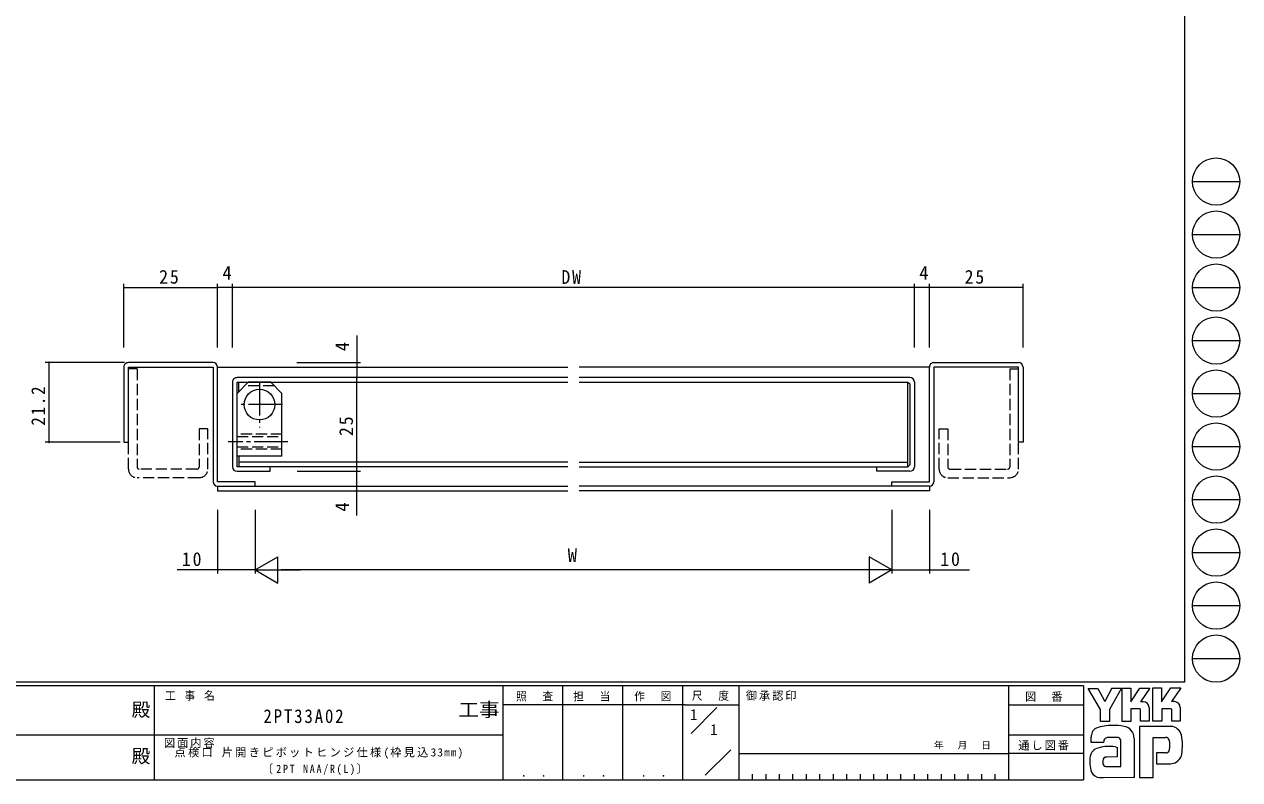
# Model space of a CAD drawing. Units: millimetres on the paper. Extents: x -297 to 270, y -210 to 193.
# Drawn here: x -54.7 to 269.7, y -210 to -8.5 of the extents above; entities that cross this region are included whole.
import ezdxf
from ezdxf.enums import TextEntityAlignment as Align

# ---------------------------------------------------------------- set-up
doc = ezdxf.new("R2010")
doc.units = ezdxf.units.MM
doc.linetypes.add('CHAIN2', pattern=[12, 9, -1, 1, -1])
doc.linetypes.add('DASHED3', pattern=[4, 3, -1])
for name, color, linetype, lineweight in [('0-1_USER1', 7, 'Continuous', 9), ('0-3_YKK_11', 7, 'Continuous', 9), ('0-4_YKK_12', 2, 'Continuous', 9), ('0-5_YSS_K', 4, 'DASHED3', 9), ('0-7_YKK_D', 6, 'Continuous', 9)]:
    doc.layers.add(name, color=color, linetype=linetype, lineweight=lineweight)
doc.layers.add('0-2_YKK_ZWAK', color=7, linetype='Continuous')
doc.styles.add('ＭＳ ゴシック', font='')
doc.styles.get('ＭＳ ゴシック').set_extended_font_data('MS Gothic')

msp = doc.modelspace()

# ---------------------------------------------------------------- linework, layer by layer
at = {"layer": '0-1_USER1'}
for p, q in [((255, 191), (255, -184)), ((257.126, -50.44), (269.726, -50.44)), ((257.126, -64.58), (269.726, -64.58)), ((257.126, -78.72), (269.726, -78.72)), ((257.126, -92.86), (269.726, -92.86)), ((257.126, -107), (269.726, -107)), ((257.126, -121.14), (269.726, -121.14)), ((257.126, -135.28), (269.726, -135.28)), ((257.126, -149.42), (269.726, -149.42)), ((257.126, -163.56), (269.726, -163.56)), ((257.126, -177.7), (269.726, -177.7)), ((255, -184), (-295, -184)), ((228, -185), (-295, -185)), ((-20, -185), (-20, -210)), ((73, -185), (73, -210)), ((89, -185), (89, -210)), ((105, -185), (105, -210)), ((121, -185), (121, -210)), ((136, -185), (136, -210)), ((208, -185), (208, -210)), ((228, -185), (228, -210)), ((229.312, -185.647), (231.822, -185.647)), ((232.594, -191.285), (229.312, -185.647)), ((235.597, -185.57), (233.772, -189.122)), ((238.328, -194.451), (238.328, -185.589)), ((246.553, -185.512), (248.889, -185.512)), ((246.553, -194.374), (246.553, -185.512)), ((251.341, -185.512), (254.044, -185.512)), ((253.774, -185.975), (251.544, -189.161)), ((254.044, -185.512), (253.774, -185.975)), ((121.703, -189.999), (73, -189.999)), ((121.703, -189.999), (136, -189.999)), ((123.264, -197.669), (130.188, -190.745)), ((208, -190), (228, -190)), ((242.981, -191.13), (240.703, -191.13)), ((243.985, -189.219), (243.243, -189.219)), ((245.53, -190.763), (245.53, -194.393)), ((248.986, -191.111), (248.986, -194.374)), ((251.264, -191.111), (248.986, -191.111)), ((251.573, -191.227), (251.264, -191.111)), ((252.286, -189.161), (251.544, -189.161)), ((251.573, -194.354), (251.573, -191.227)), ((253.832, -190.763), (253.832, -194.354)), ((248.986, -194.374), (246.553, -194.374)), ((251.573, -194.318), (251.609, -194.354)), ((253.832, -194.354), (251.573, -194.354)), ((251.303, -195.783), (243.02, -195.783)), ((243.02, -195.783), (243.02, -209.433)), ((-111, -197.999), (-19, -197.999)), ((-19, -197.999), (73, -197.999)), ((208, -197.999), (228, -197.999)), ((230.084, -200.05), (230.084, -198.672)), ((233.405, -200.05), (230.084, -200.05)), ((237.247, -198.718), (234.606, -198.768)), ((238.019, -206.479), (238.019, -199.529)), ((241.514, -198.988), (241.514, -209.414)), ((246.611, -198.756), (249.932, -198.756)), ((246.611, -209.433), (246.611, -198.756)), ((250.981, -199.826), (250.994, -201.708)), ((127.052, -208.818), (133.854, -202.015)), ((136, -203), (208, -203)), ((228, -202.999), (208, -202.999)), ((237.054, -203.95), (234.201, -203.953)), ((247.48, -202.849), (247.48, -205.803)), ((250.009, -202.849), (247.48, -202.849)), ((234.004, -206.479), (238.019, -206.479)), ((237.71, -206.479), (237.962, -206.479)), ((238.019, -206.478), (238.02, -206.479)), ((247.48, -205.803), (251.283, -205.803)), ((251.283, -205.803), (252.055, -205.63)), ((-295, -210), (228, -210)), ((139.6, -208.5), (139.6, -210)), ((143.2, -208.5), (143.2, -210)), ((146.8, -208.5), (146.8, -210)), ((150.4, -208.5), (150.4, -210)), ((154, -208.5), (154, -210)), ((157.6, -208.5), (157.6, -210)), ((161.2, -208.5), (161.2, -210)), ((164.8, -208.5), (164.8, -210)), ((168.4, -208.5), (168.4, -210)), ((172, -208.5), (172, -210)), ((175.6, -208.5), (175.6, -210)), ((179.2, -208.5), (179.2, -210)), ((182.8, -208.5), (182.8, -210)), ((186.4, -208.5), (186.4, -210)), ((190, -208.5), (190, -210)), ((193.6, -208.5), (193.6, -210)), ((197.2, -208.5), (197.2, -210)), ((200.8, -208.5), (200.8, -210)), ((204.4, -208.5), (204.4, -210)), ((233.405, -209.472), (232.343, -209.472)), ((241.282, -209.452), (233.405, -209.472)), ((241.514, -209.414), (241.282, -209.452))]:
    msp.add_line(p, q, dxfattribs=at)
for points in [[(231.822, -185.647), (233.617, -189.006), (233.772, -189.122)], [(235.597, -185.57), (238.187, -185.57), (234.95, -191.304)], [(238.328, -185.589), (240.626, -185.589), (240.626, -189.231), (243.039, -185.551)], [(243.039, -185.551), (245.771, -185.551), (243.243, -189.219)], [(248.889, -185.512), (248.889, -189.22), (251.341, -185.512)], [(234.95, -191.304), (234.95, -194.47), (232.594, -194.47), (232.594, -191.285)], [(240.703, -191.13), (240.703, -194.451), (238.328, -194.451)], [(245.53, -194.393), (243.29, -194.393), (243.29, -191.246), (242.981, -191.13)], [(236.552, -201.266), (237.054, -201.382), (237.054, -203.95)], [(243.02, -209.433), (246.051, -209.433), (246.611, -209.433)]]:
    msp.add_lwpolyline(points, dxfattribs=at)
for centre in [(263.426, -50.44), (263.426, -64.58), (263.426, -78.72), (263.426, -92.86), (263.426, -107), (263.426, -121.14), (263.426, -135.28), (263.426, -149.42), (263.426, -163.56), (263.426, -177.7)]:
    msp.add_circle(centre, 6.3, dxfattribs=at)
for centre, radius, start, end in [((243.985, -190.763), 1.545, 0.00165, 89.99603), ((252.286, -190.706), 1.545, 0.00165, 89.99603), ((233.685, -198.69), 3.598, 158.41083, 179.71774), ((232.005, -197.897), 1.746, 109.02126, 161.51263), ((235.659, -208.144), 12.629, 89.89165, 109.30847), ((236.03, -210.331), 14.82, 78.78009, 91.46938), ((238.379, -198.926), 3.178, 40.66422, 80.31693), ((238.221, -198.918), 3.294, 358.78058, 38.76563), ((251.194, -198.886), 3.101, 14.44571, 87.08746), ((234.8, -210.61), 9.506, 79.38097, 112.05824), ((234.911, -200.005), 1.507, 138.46381, 181.71359), ((234.511, -199.979), 1.215, 85.50551, 126.78038), ((236.897, -199.824), 1.161, 14.75519, 72.44994), ((250.046, -199.628), 0.878, 16.43123, 96.91661), ((248.379, -200.148), 2.624, 4.93422, 17.03551), ((239.547, -200.848), 14.9, 350.99026, 10.67624), ((237.606, -205.282), 7.916, 168.76372, 199.80078), ((232.591, -204.234), 2.792, 121.8271, 169.08475), ((234.207, -204.985), 1.032, 90.33952, 178.03638), ((250.01, -201.917), 0.933, 269.95467, 342.90144), ((248.364, -201.458), 2.64, 343.6902, 354.75362), ((251.239, -202.675), 3.065, 285.4429, 349.90448), ((234.844, -205.234), 1.692, 171.08202, 216.71922), ((234.179, -205.404), 1.09, 230.97279, 260.7549), ((232.6, -206.745), 2.731, 207.31435, 263.59464)]:
    msp.add_arc(centre, radius, start, end, dxfattribs=at)
at = {"layer": '0-3_YKK_11'}
for p, q in [((-28.115, -99.942), (-28.115, -119.942)), ((-4.315, -98.742), (-26.915, -98.742)), ((-26.915, -119.942), (-26.915, -99.942)), ((-26.915, -99.942), (-4.315, -99.942)), ((-4.315, -99.942), (-4.315, -130.542)), ((-3.115, -130.542), (-3.115, -99.942)), ((186.885, -130.542), (186.885, -99.942)), ((188.085, -98.742), (210.685, -98.742)), ((188.085, -99.942), (188.085, -130.542)), ((210.685, -99.942), (188.085, -99.942)), ((210.685, -119.942), (210.685, -99.942)), ((211.885, -99.942), (211.885, -119.942)), ((90.385, -102.742), (2.085, -102.742)), ((181.685, -102.742), (93.385, -102.742)), ((0.885, -103.942), (0.885, -126.542)), ((2.085, -126.542), (2.085, -103.942)), ((2.085, -103.942), (90.385, -103.942)), ((2.585, -106.442), (2.585, -103.942)), ((93.385, -103.942), (181.185, -103.942)), ((181.185, -103.942), (181.685, -104.442)), ((181.185, -126.542), (181.185, -103.942)), ((181.685, -104.442), (181.685, -126.042)), ((182.885, -103.942), (182.885, -126.542)), ((-28.115, -119.942), (-26.915, -119.942)), ((211.885, -119.942), (210.685, -119.942)), ((2.585, -123.742), (2.585, -126.542)), ((90.385, -125.342), (2.585, -125.342)), ((93.385, -125.342), (181.185, -125.342)), ((181.685, -126.042), (181.185, -126.542)), ((90.385, -126.542), (2.085, -126.542)), ((2.085, -127.742), (10.885, -127.742)), ((10.885, -127.742), (10.885, -126.542)), ((93.385, -126.542), (181.185, -126.542)), ((172.885, -127.742), (172.885, -126.542)), ((181.685, -127.742), (172.885, -127.742)), ((6.885, -130.542), (-3.115, -130.542)), ((-3.115, -131.742), (6.885, -131.742)), ((6.885, -131.742), (6.885, -130.542)), ((176.885, -131.742), (176.885, -130.542)), ((176.885, -130.542), (186.885, -130.542)), ((186.885, -131.742), (176.885, -131.742))]:
    msp.add_line(p, q, dxfattribs=at)
for centre, start, end in [((-26.915, -99.942), 89.99997, 180.00002), ((-4.315, -99.942), 0, 89.99997), ((188.085, -99.942), 89.99997, 180.00002), ((210.685, -99.942), 0, 89.99997), ((2.085, -103.942), 89.99997, 180.00002), ((181.685, -103.942), 0, 89.99997), ((2.085, -126.542), 180.00002, 270), ((181.685, -126.542), 270, 0), ((-3.115, -130.542), 180.00002, 270), ((186.885, -130.542), 270, 0)]:
    msp.add_arc(centre, 1.2, start, end, dxfattribs=at)
at = {"layer": '0-4_YKK_12'}
for p, q in [((-3.115, -99.942), (90.385, -99.942)), ((186.885, -99.942), (93.385, -99.942)), ((-3.115, -131.742), (-3.115, -132.942)), ((-3.115, -131.742), (90.385, -131.742)), ((-3.115, -132.942), (90.385, -132.942)), ((176.885, -131.742), (93.385, -131.742)), ((186.885, -132.942), (93.385, -132.942)), ((186.885, -131.742), (186.885, -132.942))]:
    msp.add_line(p, q, dxfattribs=at)
at = {"layer": '0-5_YSS_K'}
for p, q in [((-24.615, -100.442), (-26.915, -100.442)), ((-26.915, -127.142), (-26.915, -100.442)), ((-24.615, -100.442), (-24.615, -126.542)), ((208.385, -100.442), (210.685, -100.442)), ((208.385, -100.442), (208.385, -126.542)), ((210.685, -127.142), (210.685, -100.442)), ((12.085, -104.942), (4.085, -104.942)), ((-5.715, -116.442), (-8.015, -116.442)), ((-8.015, -116.442), (-8.015, -126.542)), ((-5.715, -127.142), (-5.715, -116.442)), ((189.485, -116.442), (191.785, -116.442)), ((189.485, -127.142), (189.485, -116.442)), ((191.785, -116.442), (191.785, -126.542)), ((14.085, -117.842), (2.085, -117.842)), ((2.085, -118.497), (14.085, -118.497)), ((2.085, -121.187), (14.085, -121.187)), ((14.085, -121.842), (2.085, -121.842)), ((-8.015, -129.442), (-24.615, -129.442)), ((-8.615, -127.142), (-24.015, -127.142)), ((191.785, -129.442), (208.385, -129.442)), ((192.385, -127.142), (207.785, -127.142))]:
    msp.add_line(p, q, dxfattribs=at)
at = {"layer": '0-5_YSS_K', "linetype": 'Continuous'}
for p, q in [((5.085, -103.942), (2.085, -106.942)), ((2.085, -123.742), (2.085, -106.942)), ((11.085, -103.942), (5.085, -103.942)), ((11.085, -103.942), (14.085, -106.942)), ((14.085, -123.742), (14.085, -106.942)), ((14.085, -123.742), (2.085, -123.742))]:
    msp.add_line(p, q, dxfattribs=at)
at = {"layer": '0-5_YSS_K', "linetype": 'CHAIN2'}
for p, q in [((8.085, -103.842), (8.085, -116.042)), ((14.185, -109.942), (1.985, -109.942)), ((15.649, -119.842), (-0.299, -119.842))]:
    msp.add_line(p, q, dxfattribs=at)
at = {"layer": '0-5_YSS_K', "linetype": 'Continuous'}
msp.add_circle((8.085, -109.942), 4.1, dxfattribs=at)
at = {"layer": '0-5_YSS_K'}
for centre, radius, start, end in [((-24.615, -127.142), 2.3, 180, 270), ((-24.015, -126.542), 0.6, 180, 270), ((-8.615, -126.542), 0.6, 270, 0), ((-8.015, -127.142), 2.3, 270, 0), ((191.785, -127.142), 2.3, 180, 270), ((192.385, -126.542), 0.6, 180, 270), ((207.785, -126.542), 0.6, 270, 0), ((208.385, -127.142), 2.3, 270, 0)]:
    msp.add_arc(centre, radius, start, end, dxfattribs=at)
at = {"layer": '0-7_YKK_D'}
for p, q in [((-28.115, -94.742), (-28.115, -77.742)), ((-3.115, -79.719), (-3.115, -77.742)), ((-3.115, -94.742), (-3.115, -77.742)), ((0.885, -83.479), (0.885, -77.742)), ((0.885, -94.742), (0.885, -77.742)), ((182.885, -84.402), (182.885, -77.742)), ((182.885, -94.742), (182.885, -77.742)), ((186.885, -84.428), (186.885, -77.742)), ((186.885, -94.742), (186.885, -77.742)), ((211.885, -94.742), (211.885, -77.742)), ((-28.115, -78.742), (-3.115, -78.742)), ((0.885, -78.742), (-3.115, -78.742)), ((182.885, -78.742), (0.885, -78.742)), ((186.885, -78.742), (182.885, -78.742)), ((211.885, -78.742), (186.885, -78.742)), ((34.085, -91.554), (34.085, -98.742)), ((-27.915, -98.742), (-49.115, -98.742)), ((-48.115, -98.742), (-48.115, -119.942)), ((18.085, -98.742), (35.085, -98.742)), ((34.085, -98.742), (34.085, -102.742)), ((-29.115, -119.942), (-49.115, -119.942)), ((18.104, -127.742), (35.085, -127.742)), ((34.085, -139.557), (34.085, -131.742)), ((-3.115, -138.042), (-3.115, -155.042)), ((6.885, -138.042), (6.885, -155.042)), ((176.885, -138.042), (176.885, -155.042)), ((176.885, -138.042), (176.885, -155.042)), ((186.885, -138.042), (186.885, -155.042)), ((6.885, -154.042), (12.947, -150.542)), ((12.947, -157.542), (12.947, -150.542)), ((170.823, -150.542), (170.823, -157.542)), ((176.885, -154.042), (170.823, -150.542)), ((-3.115, -154.042), (-13.855, -154.042)), ((6.885, -154.042), (-3.115, -154.042)), ((6.885, -154.042), (19.009, -154.042)), ((6.885, -154.042), (12.947, -157.542)), ((169.885, -154.042), (13.885, -154.042)), ((176.885, -154.042), (164.76, -154.042)), ((176.885, -154.042), (170.823, -157.542)), ((176.885, -154.042), (186.885, -154.042)), ((186.885, -154.042), (197.625, -154.042))]:
    msp.add_line(p, q, dxfattribs=at)
msp.add_lwpolyline([(34.085, -131.742), (34.085, -127.742), (34.085, -102.742)], dxfattribs=at)
for centre, start, end in [((-28.115, -78.742), 0, 180), ((-28.115, -78.742), 180, 0), ((-3.115, -78.742), 0, 180), ((-3.115, -78.742), 0, 180), ((-3.115, -78.742), 180, 0), ((-3.115, -78.742), 180, 0), ((0.885, -78.742), 0, 180), ((0.885, -78.742), 0, 180), ((0.885, -78.742), 180, 0), ((0.885, -78.742), 180, 0), ((182.885, -78.742), 0, 180), ((182.885, -78.742), 0, 180), ((182.885, -78.742), 180, 0), ((182.885, -78.742), 180, 0), ((186.885, -78.742), 0, 180), ((186.885, -78.742), 0, 180), ((186.885, -78.742), 180, 0), ((186.885, -78.742), 180, 0), ((211.885, -78.742), 0, 180), ((211.885, -78.742), 180, 0), ((-48.115, -98.742), 90, 270), ((-48.115, -98.742), 270, 90), ((34.085, -98.742), 90, 270), ((34.085, -98.742), 270, 90), ((34.085, -102.742), 90, 270), ((34.085, -102.742), 90, 270), ((34.085, -102.742), 270, 90), ((34.085, -102.742), 270, 90), ((-48.115, -119.942), 90, 270), ((-48.115, -119.942), 270, 90), ((34.085, -127.742), 90, 270), ((34.085, -127.742), 90, 270), ((34.085, -127.742), 270, 90), ((34.085, -127.742), 270, 90), ((34.085, -131.742), 90, 270), ((34.085, -131.742), 270, 90), ((-3.115, -154.042), 0, 180), ((-3.115, -154.042), 180, 0), ((186.885, -154.042), 0, 180), ((186.885, -154.042), 180, 0)]:
    msp.add_arc(centre, 0.106, start, end, dxfattribs=at)

# ---------------------------------------------------------------- texts
at = {"layer": '0-1_USER1', "color": 3, "style": 'ＭＳ ゴシック'}
for p in [(-26.058, -194.254), (-26.058, -206.627)]:
    msp.add_text('殿', height=3.666, dxfattribs=at).set_placement(p, align=Align.BOTTOM_LEFT)
at = {"layer": '0-1_USER1', "color": 3, "style": 'ＭＳ ゴシック', "width": 1.1}
msp.add_text('工事', height=3.666, dxfattribs=at).set_placement((61.165, -194.254), align=Align.BOTTOM_LEFT)
at = {"layer": '0-1_USER1', "color": 4, "style": 'ＭＳ ゴシック'}
msp.add_text('年   月   日', height=1.833, dxfattribs=at).set_placement((188.126, -202.264), align=Align.BOTTOM_LEFT)
at = {"layer": '0-1_USER1', "char_height": 2.199, "attachment_point": 7, "style": 'ＭＳ ゴシック'}
for s, insert in [('\\T1.22;\\W0.95;工\\~事\\~名', (-17.134, -188.952)), ('\\T1.24;\\W0.95;照\\~\\~査', (76.564, -189.129)), ('\\T1.24;\\W0.95;担\\~\\~当', (91.825, -189.129)), ('\\T1.24;\\W0.95;作\\~\\~図', (108.086, -189.116)), ('\\T1.24;\\W0.95;尺\\~\\~度', (123.509, -188.955)), ('\\T1.17;御承認印', (137.905, -188.952)), ('\\T1.17;図\u3000番', (212.427, -189.187)), ('\\T1.17;図面内容', (-17.416, -201.534)), ('\\T1.17;通し図番', (210.628, -202.203)), ('\\T1.24;\\W0.95;\\~．\\~．', (76.182, -209.247)), ('\\T1.24;\\W0.95;\\~．\\~．', (92.182, -209.247)), ('\\T1.24;\\W0.95;\\~．\\~．', (108.182, -209.247))]:
    msp.add_mtext(s, dxfattribs=dict(at, insert=insert))
at = {"layer": '0-2_YKK_ZWAK', "style": 'ＭＳ ゴシック'}
for p in [(123, -194.999), (128.381, -198.999)]:
    msp.add_text('1', height=2.933, dxfattribs=at).set_placement(p, align=Align.BOTTOM_LEFT)
at = {"layer": '0-2_YKK_ZWAK', "color": 3, "insert": (9.123, -194.946), "char_height": 3.666, "attachment_point": 7, "style": 'ＭＳ ゴシック'}
msp.add_mtext('\\T1.22;\\W0.9;2PT33A02', dxfattribs=at)
at = {"layer": '0-2_YKK_ZWAK', "char_height": 2.199, "attachment_point": 7, "style": 'ＭＳ ゴシック'}
for s, insert in [('\\T1.2;点検口\\~片開きピボットヒンジ仕様(枠見込33mm)', (-14.602, -204.392)), ('\\T1.33;\\W0.9;〔2PT\\~NAA/R(L)〕', (8.955, -208.803))]:
    msp.add_mtext(s, dxfattribs=dict(at, insert=insert))
at = {"layer": '0-7_YKK_D', "color": 3, "style": 'ＭＳ ゴシック'}
for s, p in [('4', (-1.812, -77.742)), ('4', (184.188, -77.742)), ('W', (90.35, -153.042))]:
    msp.add_text(s, height=3.666, dxfattribs=at).set_placement(p, align=Align.BOTTOM_LEFT)
for p in [(33.085, -95.701), (33.085, -138.504)]:
    msp.add_text('4', height=3.666, rotation=90, dxfattribs=at).set_placement(p, align=Align.BOTTOM_LEFT)
at = {"layer": '0-7_YKK_D', "color": 3, "char_height": 3.666, "attachment_point": 7, "style": 'ＭＳ ゴシック'}
for s, insert in [('\\T1.21;\\W0.95;25', (-18.697, -77.742)), ('\\T1.21;\\W0.95;DW', (88.669, -77.742)), ('\\T1.21;\\W0.95;25', (196.303, -77.742)), ('\\T1.21;\\W0.95;10', (-12.637, -153.042)), ('\\T1.21;\\W0.95;10', (189.803, -153.042))]:
    msp.add_mtext(s, dxfattribs=dict(at, insert=insert))
at = {"layer": '0-7_YKK_D', "color": 3, "char_height": 3.666, "attachment_point": 7, "rotation": 90, "style": 'ＭＳ ゴシック'}
for s, insert in [('\\T1.22;\\W0.9;21.2', (-49.115, -115.555)), ('\\T1.21;\\W0.95;25', (33.085, -118.324))]:
    msp.add_mtext(s, dxfattribs=dict(at, insert=insert))

doc.saveas('drawing.dxf')
